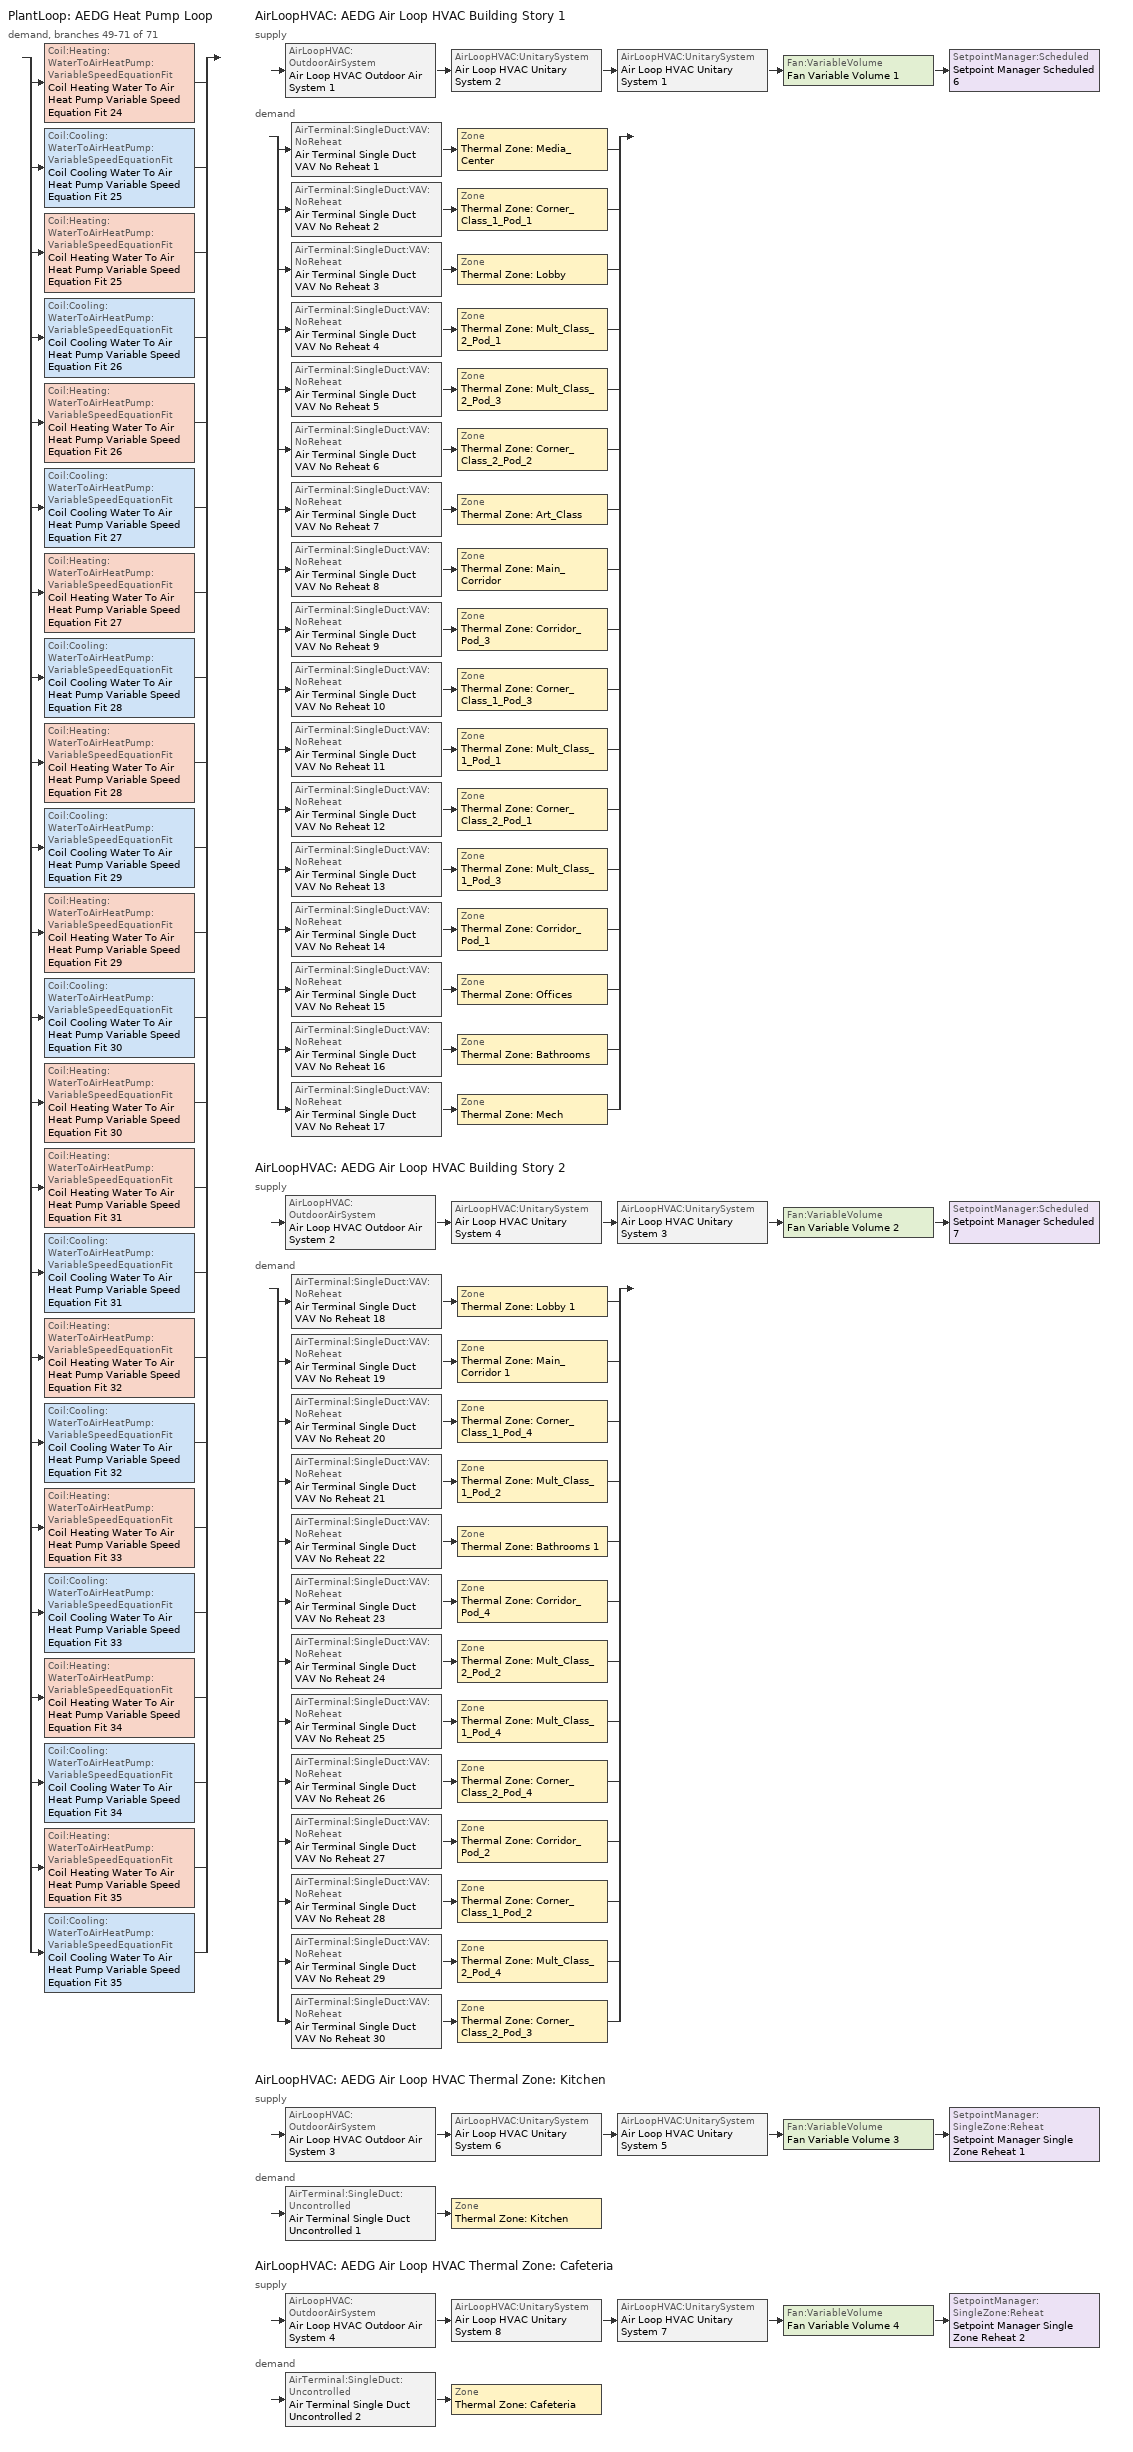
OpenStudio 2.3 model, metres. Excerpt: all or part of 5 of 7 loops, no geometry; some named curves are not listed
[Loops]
PlantLoop 'AEDG Heat Pump Loop'
 demand, branches 49-71 of 71: split
  | Coil:Heating:WaterToAirHeatPump:VariableSpeedEquationFit 'Coil Heating Water To Air Heat Pump Variable Speed Equation Fit 24'
  | Coil:Cooling:WaterToAirHeatPump:VariableSpeedEquationFit 'Coil Cooling Water To Air Heat Pump Variable Speed Equation Fit 25'
  | Coil:Heating:WaterToAirHeatPump:VariableSpeedEquationFit 'Coil Heating Water To Air Heat Pump Variable Speed Equation Fit 25'
  | Coil:Cooling:WaterToAirHeatPump:VariableSpeedEquationFit 'Coil Cooling Water To Air Heat Pump Variable Speed Equation Fit 26'
  | Coil:Heating:WaterToAirHeatPump:VariableSpeedEquationFit 'Coil Heating Water To Air Heat Pump Variable Speed Equation Fit 26'
  | Coil:Cooling:WaterToAirHeatPump:VariableSpeedEquationFit 'Coil Cooling Water To Air Heat Pump Variable Speed Equation Fit 27'
  | Coil:Heating:WaterToAirHeatPump:VariableSpeedEquationFit 'Coil Heating Water To Air Heat Pump Variable Speed Equation Fit 27'
  | Coil:Cooling:WaterToAirHeatPump:VariableSpeedEquationFit 'Coil Cooling Water To Air Heat Pump Variable Speed Equation Fit 28'
  | Coil:Heating:WaterToAirHeatPump:VariableSpeedEquationFit 'Coil Heating Water To Air Heat Pump Variable Speed Equation Fit 28'
  | Coil:Cooling:WaterToAirHeatPump:VariableSpeedEquationFit 'Coil Cooling Water To Air Heat Pump Variable Speed Equation Fit 29'
  | Coil:Heating:WaterToAirHeatPump:VariableSpeedEquationFit 'Coil Heating Water To Air Heat Pump Variable Speed Equation Fit 29'
  | Coil:Cooling:WaterToAirHeatPump:VariableSpeedEquationFit 'Coil Cooling Water To Air Heat Pump Variable Speed Equation Fit 30'
  | Coil:Heating:WaterToAirHeatPump:VariableSpeedEquationFit 'Coil Heating Water To Air Heat Pump Variable Speed Equation Fit 30'
  | Coil:Heating:WaterToAirHeatPump:VariableSpeedEquationFit 'Coil Heating Water To Air Heat Pump Variable Speed Equation Fit 31'
  | Coil:Cooling:WaterToAirHeatPump:VariableSpeedEquationFit 'Coil Cooling Water To Air Heat Pump Variable Speed Equation Fit 31'
  | Coil:Heating:WaterToAirHeatPump:VariableSpeedEquationFit 'Coil Heating Water To Air Heat Pump Variable Speed Equation Fit 32'
  | Coil:Cooling:WaterToAirHeatPump:VariableSpeedEquationFit 'Coil Cooling Water To Air Heat Pump Variable Speed Equation Fit 32'
  | Coil:Heating:WaterToAirHeatPump:VariableSpeedEquationFit 'Coil Heating Water To Air Heat Pump Variable Speed Equation Fit 33'
  | Coil:Cooling:WaterToAirHeatPump:VariableSpeedEquationFit 'Coil Cooling Water To Air Heat Pump Variable Speed Equation Fit 33'
  | Coil:Heating:WaterToAirHeatPump:VariableSpeedEquationFit 'Coil Heating Water To Air Heat Pump Variable Speed Equation Fit 34'
  | Coil:Cooling:WaterToAirHeatPump:VariableSpeedEquationFit 'Coil Cooling Water To Air Heat Pump Variable Speed Equation Fit 34'
  | Coil:Heating:WaterToAirHeatPump:VariableSpeedEquationFit 'Coil Heating Water To Air Heat Pump Variable Speed Equation Fit 35'
  | Coil:Cooling:WaterToAirHeatPump:VariableSpeedEquationFit 'Coil Cooling Water To Air Heat Pump Variable Speed Equation Fit 35'
AirLoopHVAC 'AEDG Air Loop HVAC Building Story 1'
 supply: AirLoopHVAC:OutdoorAirSystem 'Air Loop HVAC Outdoor Air System 1' > AirLoopHVAC:UnitarySystem 'Air Loop HVAC Unitary System 2' > AirLoopHVAC:UnitarySystem 'Air Loop HVAC Unitary System 1' > Fan:VariableVolume 'Fan Variable Volume 1' > SetpointManager:Scheduled 'Setpoint Manager Scheduled 6'
 demand: split
  | AirTerminal:SingleDuct:VAV:NoReheat 'Air Terminal Single Duct VAV No Reheat 1' > Zone 'Thermal Zone: Media_Center'
  | AirTerminal:SingleDuct:VAV:NoReheat 'Air Terminal Single Duct VAV No Reheat 2' > Zone 'Thermal Zone: Corner_Class_1_Pod_1'
  | AirTerminal:SingleDuct:VAV:NoReheat 'Air Terminal Single Duct VAV No Reheat 3' > Zone 'Thermal Zone: Lobby'
  | AirTerminal:SingleDuct:VAV:NoReheat 'Air Terminal Single Duct VAV No Reheat 4' > Zone 'Thermal Zone: Mult_Class_2_Pod_1'
  | AirTerminal:SingleDuct:VAV:NoReheat 'Air Terminal Single Duct VAV No Reheat 5' > Zone 'Thermal Zone: Mult_Class_2_Pod_3'
  | AirTerminal:SingleDuct:VAV:NoReheat 'Air Terminal Single Duct VAV No Reheat 6' > Zone 'Thermal Zone: Corner_Class_2_Pod_2'
  | AirTerminal:SingleDuct:VAV:NoReheat 'Air Terminal Single Duct VAV No Reheat 7' > Zone 'Thermal Zone: Art_Class'
  | AirTerminal:SingleDuct:VAV:NoReheat 'Air Terminal Single Duct VAV No Reheat 8' > Zone 'Thermal Zone: Main_Corridor'
  | AirTerminal:SingleDuct:VAV:NoReheat 'Air Terminal Single Duct VAV No Reheat 9' > Zone 'Thermal Zone: Corridor_Pod_3'
  | AirTerminal:SingleDuct:VAV:NoReheat 'Air Terminal Single Duct VAV No Reheat 10' > Zone 'Thermal Zone: Corner_Class_1_Pod_3'
  | AirTerminal:SingleDuct:VAV:NoReheat 'Air Terminal Single Duct VAV No Reheat 11' > Zone 'Thermal Zone: Mult_Class_1_Pod_1'
  | AirTerminal:SingleDuct:VAV:NoReheat 'Air Terminal Single Duct VAV No Reheat 12' > Zone 'Thermal Zone: Corner_Class_2_Pod_1'
  | AirTerminal:SingleDuct:VAV:NoReheat 'Air Terminal Single Duct VAV No Reheat 13' > Zone 'Thermal Zone: Mult_Class_1_Pod_3'
  | AirTerminal:SingleDuct:VAV:NoReheat 'Air Terminal Single Duct VAV No Reheat 14' > Zone 'Thermal Zone: Corridor_Pod_1'
  | AirTerminal:SingleDuct:VAV:NoReheat 'Air Terminal Single Duct VAV No Reheat 15' > Zone 'Thermal Zone: Offices'
  | AirTerminal:SingleDuct:VAV:NoReheat 'Air Terminal Single Duct VAV No Reheat 16' > Zone 'Thermal Zone: Bathrooms'
  | AirTerminal:SingleDuct:VAV:NoReheat 'Air Terminal Single Duct VAV No Reheat 17' > Zone 'Thermal Zone: Mech'
AirLoopHVAC 'AEDG Air Loop HVAC Building Story 2'
 supply: AirLoopHVAC:OutdoorAirSystem 'Air Loop HVAC Outdoor Air System 2' > AirLoopHVAC:UnitarySystem 'Air Loop HVAC Unitary System 4' > AirLoopHVAC:UnitarySystem 'Air Loop HVAC Unitary System 3' > Fan:VariableVolume 'Fan Variable Volume 2' > SetpointManager:Scheduled 'Setpoint Manager Scheduled 7'
 demand: split
  | AirTerminal:SingleDuct:VAV:NoReheat 'Air Terminal Single Duct VAV No Reheat 18' > Zone 'Thermal Zone: Lobby 1'
  | AirTerminal:SingleDuct:VAV:NoReheat 'Air Terminal Single Duct VAV No Reheat 19' > Zone 'Thermal Zone: Main_Corridor 1'
  | AirTerminal:SingleDuct:VAV:NoReheat 'Air Terminal Single Duct VAV No Reheat 20' > Zone 'Thermal Zone: Corner_Class_1_Pod_4'
  | AirTerminal:SingleDuct:VAV:NoReheat 'Air Terminal Single Duct VAV No Reheat 21' > Zone 'Thermal Zone: Mult_Class_1_Pod_2'
  | AirTerminal:SingleDuct:VAV:NoReheat 'Air Terminal Single Duct VAV No Reheat 22' > Zone 'Thermal Zone: Bathrooms 1'
  | AirTerminal:SingleDuct:VAV:NoReheat 'Air Terminal Single Duct VAV No Reheat 23' > Zone 'Thermal Zone: Corridor_Pod_4'
  | AirTerminal:SingleDuct:VAV:NoReheat 'Air Terminal Single Duct VAV No Reheat 24' > Zone 'Thermal Zone: Mult_Class_2_Pod_2'
  | AirTerminal:SingleDuct:VAV:NoReheat 'Air Terminal Single Duct VAV No Reheat 25' > Zone 'Thermal Zone: Mult_Class_1_Pod_4'
  | AirTerminal:SingleDuct:VAV:NoReheat 'Air Terminal Single Duct VAV No Reheat 26' > Zone 'Thermal Zone: Corner_Class_2_Pod_4'
  | AirTerminal:SingleDuct:VAV:NoReheat 'Air Terminal Single Duct VAV No Reheat 27' > Zone 'Thermal Zone: Corridor_Pod_2'
  | AirTerminal:SingleDuct:VAV:NoReheat 'Air Terminal Single Duct VAV No Reheat 28' > Zone 'Thermal Zone: Corner_Class_1_Pod_2'
  | AirTerminal:SingleDuct:VAV:NoReheat 'Air Terminal Single Duct VAV No Reheat 29' > Zone 'Thermal Zone: Mult_Class_2_Pod_4'
  | AirTerminal:SingleDuct:VAV:NoReheat 'Air Terminal Single Duct VAV No Reheat 30' > Zone 'Thermal Zone: Corner_Class_2_Pod_3'
AirLoopHVAC 'AEDG Air Loop HVAC Thermal Zone: Kitchen'
 supply: AirLoopHVAC:OutdoorAirSystem 'Air Loop HVAC Outdoor Air System 3' > AirLoopHVAC:UnitarySystem 'Air Loop HVAC Unitary System 6' > AirLoopHVAC:UnitarySystem 'Air Loop HVAC Unitary System 5' > Fan:VariableVolume 'Fan Variable Volume 3' > SetpointManager:SingleZone:Reheat 'Setpoint Manager Single Zone Reheat 1'
 demand: AirTerminal:SingleDuct:Uncontrolled 'Air Terminal Single Duct Uncontrolled 1' > Zone 'Thermal Zone: Kitchen'
AirLoopHVAC 'AEDG Air Loop HVAC Thermal Zone: Cafeteria'
 supply: AirLoopHVAC:OutdoorAirSystem 'Air Loop HVAC Outdoor Air System 4' > AirLoopHVAC:UnitarySystem 'Air Loop HVAC Unitary System 8' > AirLoopHVAC:UnitarySystem 'Air Loop HVAC Unitary System 7' > Fan:VariableVolume 'Fan Variable Volume 4' > SetpointManager:SingleZone:Reheat 'Setpoint Manager Single Zone Reheat 2'
 demand: AirTerminal:SingleDuct:Uncontrolled 'Air Terminal Single Duct Uncontrolled 2' > Zone 'Thermal Zone: Cafeteria'
[Sizing:Zone] Zone Cooling Design Supply Air Temperature Input Method=SupplyAirTemperature; Zone Cooling Design Supply Air Temperature {C}=14; Zone Cooling Design Supply Air Temperature Difference {deltaC}=11.11; Zone Heating Design Supply Air Temperature Input Method=SupplyAirTemperature; Zone Heating Design Supply Air Temperature {C}=40; Zone Heating Design Supply Air Temperature Difference {deltaC}=11.11; Zone Cooling Design Supply Air Humidity Ratio {kg-H2O/kg-air}=0.0085; Zone Heating Design Supply Air Humidity Ratio {kg-H2O/kg-air}=0.008; Cooling Design Air Flow Method=DesignDay; Heating Design Air Flow Method=DesignDay; Account for Dedicated Outdoor Air System=No; Dedicated Outdoor Air System Control Strategy=NeutralSupplyAir; Dedicated Outdoor Air Low Setpoint Temperature for Design {C}=Autosize; Dedicated Outdoor Air High Setpoint Temperature for Design {C}=Autosize
Thermal Zone: Mult_Class_2_Pod_4; Thermal Zone: Bathrooms 1; Thermal Zone: Corridor_Pod_1; Thermal Zone: Corner_Class_2_Pod_2; Thermal Zone: Lobby; Thermal Zone: Mech; Thermal Zone: Corridor_Pod_2; Thermal Zone: Mult_Class_2_Pod_3; Thermal Zone: Offices; Thermal Zone: Corner_Class_1_Pod_4; Thermal Zone: Corner_Class_2_Pod_4; Thermal Zone: Corner_Class_1_Pod_3; Thermal Zone: Mult_Class_1_Pod_4; Thermal Zone: Mult_Class_1_Pod_2; Thermal Zone: Lobby 1; Thermal Zone: Art_Class; Thermal Zone: Corner_Class_2_Pod_3; Thermal Zone: Corridor_Pod_4; Thermal Zone: Main_Corridor 1; Thermal Zone: Kitchen; Thermal Zone: Corner_Class_1_Pod_1; Thermal Zone: Main_Corridor; Thermal Zone: Corner_Class_2_Pod_1; Thermal Zone: Media_Center; Thermal Zone: Bathrooms; Thermal Zone: Corridor_Pod_3; Thermal Zone: Mult_Class_1_Pod_3; Thermal Zone: Mult_Class_1_Pod_1; Thermal Zone: Mult_Class_2_Pod_1; Thermal Zone: Corner_Class_1_Pod_2; Thermal Zone: Cafeteria; Thermal Zone: Mult_Class_2_Pod_2
[Zone equipment]
Thermal Zone: Mult_Class_2_Pod_4: Zone HVAC Water To Air Heat Pump 19, Air Terminal Single Duct VAV No Reheat 29
Thermal Zone: Bathrooms 1: Zone HVAC Water To Air Heat Pump 29, Air Terminal Single Duct VAV No Reheat 22
Thermal Zone: Corridor_Pod_1: Zone HVAC Water To Air Heat Pump 21, Air Terminal Single Duct VAV No Reheat 14
Thermal Zone: Corner_Class_2_Pod_2: Zone HVAC Water To Air Heat Pump 16, Air Terminal Single Duct VAV No Reheat 6
Thermal Zone: Lobby: Zone HVAC Water To Air Heat Pump 30, Air Terminal Single Duct VAV No Reheat 3
Thermal Zone: Mech: Zone HVAC Water To Air Heat Pump 9, Air Terminal Single Duct VAV No Reheat 17
Thermal Zone: Corridor_Pod_2: Zone HVAC Water To Air Heat Pump 27, Air Terminal Single Duct VAV No Reheat 27
Thermal Zone: Mult_Class_2_Pod_3: Zone HVAC Water To Air Heat Pump 11, Air Terminal Single Duct VAV No Reheat 5
Thermal Zone: Offices: Zone HVAC Water To Air Heat Pump 24, Air Terminal Single Duct VAV No Reheat 15
Thermal Zone: Corner_Class_1_Pod_4: Zone HVAC Water To Air Heat Pump 15, Air Terminal Single Duct VAV No Reheat 20
Thermal Zone: Corner_Class_2_Pod_4: Zone HVAC Water To Air Heat Pump 14, Air Terminal Single Duct VAV No Reheat 26
Thermal Zone: Corner_Class_1_Pod_3: Zone HVAC Water To Air Heat Pump 13, Air Terminal Single Duct VAV No Reheat 10
Thermal Zone: Mult_Class_1_Pod_4: Zone HVAC Water To Air Heat Pump 26, Air Terminal Single Duct VAV No Reheat 25
Thermal Zone: Mult_Class_1_Pod_2: Zone HVAC Water To Air Heat Pump 12, Air Terminal Single Duct VAV No Reheat 21
Thermal Zone: Lobby 1: Zone HVAC Water To Air Heat Pump 20, Air Terminal Single Duct VAV No Reheat 18
Thermal Zone: Art_Class: Zone HVAC Water To Air Heat Pump 28, Air Terminal Single Duct VAV No Reheat 7
Thermal Zone: Corner_Class_2_Pod_3: Zone HVAC Water To Air Heat Pump 10, Air Terminal Single Duct VAV No Reheat 30
Thermal Zone: Corridor_Pod_4: Zone HVAC Water To Air Heat Pump 25, Air Terminal Single Duct VAV No Reheat 23
Thermal Zone: Main_Corridor 1: Zone HVAC Water To Air Heat Pump 23, Air Terminal Single Duct VAV No Reheat 19
Thermal Zone: Kitchen: Fan Zone Exhaust 1, Air Terminal Single Duct Uncontrolled 1
Thermal Zone: Corner_Class_1_Pod_1: Zone HVAC Water To Air Heat Pump 18, Air Terminal Single Duct VAV No Reheat 2
Thermal Zone: Main_Corridor: Zone HVAC Water To Air Heat Pump 17, Air Terminal Single Duct VAV No Reheat 8
Thermal Zone: Corner_Class_2_Pod_1: Zone HVAC Water To Air Heat Pump 8, Air Terminal Single Duct VAV No Reheat 12
Thermal Zone: Media_Center: Zone HVAC Water To Air Heat Pump 7, Air Terminal Single Duct VAV No Reheat 1
Thermal Zone: Bathrooms: Zone HVAC Water To Air Heat Pump 5, Air Terminal Single Duct VAV No Reheat 16
Thermal Zone: Corridor_Pod_3: Zone HVAC Water To Air Heat Pump 4, Air Terminal Single Duct VAV No Reheat 9
Thermal Zone: Mult_Class_1_Pod_3: Zone HVAC Water To Air Heat Pump 3, Air Terminal Single Duct VAV No Reheat 13
Thermal Zone: Mult_Class_1_Pod_1: Zone HVAC Water To Air Heat Pump 6, Air Terminal Single Duct VAV No Reheat 11
Thermal Zone: Mult_Class_2_Pod_1: Zone HVAC Water To Air Heat Pump 22, Air Terminal Single Duct VAV No Reheat 4
Thermal Zone: Corner_Class_1_Pod_2: Zone HVAC Water To Air Heat Pump 2, Air Terminal Single Duct VAV No Reheat 28
Thermal Zone: Cafeteria: Air Terminal Single Duct Uncontrolled 2
Thermal Zone: Mult_Class_2_Pod_2: Zone HVAC Water To Air Heat Pump 1, Air Terminal Single Duct VAV No Reheat 24
[SetpointManager:Scheduled] Control Variable=Temperature; Schedule=AEDG DOAS Temperature Setpoint Schedule
Setpoint Manager Scheduled 6; Setpoint Manager Scheduled 7
[Fan:ZoneExhaust]
Fan Zone Exhaust 1: Availability Schedule=ZEDG K-12 Kitchen Exhaust Schedule; Fan Efficiency=0.6; Pressure Rise {Pa}=125; Maximum Flow Rate {m3/s}=1.65165; Flow Fraction Schedule=ZEDG K-12 Kitchen Flow Fraction Schedule; System Availability Manager Coupling Mode=Decoupled
[Fan:OnOff] Availability Schedule=Always On Discrete; Fan Efficiency=0.6; Pressure Rise {Pa}=299; Maximum Flow Rate {m3/s}=autosize; Motor Efficiency=0.85; Motor In Airstream Fraction=1
Name | Fan Power Ratio Function of Speed Ratio Curve | Fan Efficiency Ratio Function of Speed Ratio Curve
Fan On Off 25 | Fan On Off Power Curve 24 | Fan On Off Efficiency Curve 24
Fan On Off 26 | Fan On Off Power Curve 25 | Fan On Off Efficiency Curve 25
Fan On Off 27 | Fan On Off Power Curve 26 | Fan On Off Efficiency Curve 26
Fan On Off 28 | Fan On Off Power Curve 27 | Fan On Off Efficiency Curve 27
Fan On Off 29 | Fan On Off Power Curve 28 | Fan On Off Efficiency Curve 28
Fan On Off 30 | Fan On Off Power Curve 29 | Fan On Off Efficiency Curve 29
[Coil:Cooling:WaterToAirHeatPump:VariableSpeedEquationFit] Nominal Speed Level=2; Gross Rated Total Cooling Capacity At Selected Nominal Speed Level {W}=autosize; Rated Air Flow Rate At Selected Nominal Speed Level {m3/s}=autosize; Rated Water Flow Rate At Selected Nominal Speed Level {m3/s}=autosize; Nominal Time for Condensate to Begin Leaving the Coil {s}=0; Initial Moisture Evaporation Rate Divided by Steady-State AC Latent Capacity=0; Use Hot Gas Reheat=No
Name | Energy Part Load Fraction Curve
Coil Cooling Water To Air Heat Pump Variable Speed Equation Fit 25 | Curve Quadratic 433
Coil Cooling Water To Air Heat Pump Variable Speed Equation Fit 26 | Curve Quadratic 451
Coil Cooling Water To Air Heat Pump Variable Speed Equation Fit 27 | Curve Quadratic 469
Coil Cooling Water To Air Heat Pump Variable Speed Equation Fit 28 | Curve Quadratic 487
Coil Cooling Water To Air Heat Pump Variable Speed Equation Fit 29 | Curve Quadratic 505
Coil Cooling Water To Air Heat Pump Variable Speed Equation Fit 30 | Curve Quadratic 523
Coil Cooling Water To Air Heat Pump Variable Speed Equation Fit 31 | Curve Quadratic 550
Coil Cooling Water To Air Heat Pump Variable Speed Equation Fit 32 | Curve Quadratic 568
Coil Cooling Water To Air Heat Pump Variable Speed Equation Fit 33 | Curve Quadratic 586
Coil Cooling Water To Air Heat Pump Variable Speed Equation Fit 34 | Curve Quadratic 604
Coil Cooling Water To Air Heat Pump Variable Speed Equation Fit 35 | Curve Quadratic 622
[Coil:Cooling:WaterToAirHeatPump:VariableSpeedEquationFit:SpeedData] Reference Unit Gross Rated Total Cooling Capacity {W}=1524.1; Reference Unit Rated Air Flow Rate {m3/s}=0.135907; Reference Unit Rated Water Flow Rate {m3/s}=0.000381695; Reference Unit Waste Heat Fraction of Input Power At Rated Conditions=0.1
Name | Reference Unit Gross Rated Sensible Heat Ratio | Reference Unit Gross Rated Cooling COP | Total Cooling Capacity Function of Temperature Curve | Total Cooling Capacity Function of Air Flow Fraction Curve | Total Cooling Capacity Function of Water Flow Fraction Curve | Energy Input Ratio Function of Temperature Curve | Energy Input Ratio Function of Air Flow Fraction Curve | Energy Input Ratio Function of Water Flow Fraction Curve | Waste Heat Function of Temperature Curve
DOAS Cooling SpeedData2 1 | 0.71806 | 4.78732 | Table Multi Variable Lookup 29 | Curve Quadratic 573 | Table Multi Variable Lookup 31 | Table Multi Variable Lookup 30 | Curve Quadratic 575 | Table Multi Variable Lookup 32 | Curve Biquadratic 384
DOAS Cooling SpeedData1 2 | 0.709932 | 12.302 | Table Multi Variable Lookup 41 | Curve Quadratic 587 | Table Multi Variable Lookup 43 | Table Multi Variable Lookup 42 | Curve Quadratic 589 | Table Multi Variable Lookup 44 | Curve Biquadratic 393
DOAS Cooling SpeedData2 2 | 0.71806 | 4.78732 | Table Multi Variable Lookup 45 | Curve Quadratic 591 | Table Multi Variable Lookup 47 | Table Multi Variable Lookup 46 | Curve Quadratic 593 | Table Multi Variable Lookup 48 | Curve Biquadratic 396
DOAS Cooling SpeedData1 3 | 0.709932 | 12.302 | Table Multi Variable Lookup 57 | Curve Quadratic 605 | Table Multi Variable Lookup 59 | Table Multi Variable Lookup 58 | Curve Quadratic 607 | Table Multi Variable Lookup 60 | Curve Biquadratic 405
DOAS Cooling SpeedData2 3 | 0.71806 | 4.78732 | Table Multi Variable Lookup 61 | Curve Quadratic 609 | Table Multi Variable Lookup 63 | Table Multi Variable Lookup 62 | Curve Quadratic 611 | Table Multi Variable Lookup 64 | Curve Biquadratic 408
DOAS Cooling SpeedData1 4 | 0.709932 | 12.302 | Table Multi Variable Lookup 73 | Curve Quadratic 623 | Table Multi Variable Lookup 75 | Table Multi Variable Lookup 74 | Curve Quadratic 625 | Table Multi Variable Lookup 76 | Curve Biquadratic 417
DOAS Cooling SpeedData2 4 | 0.71806 | 4.78732 | Table Multi Variable Lookup 77 | Curve Quadratic 627 | Table Multi Variable Lookup 79 | Table Multi Variable Lookup 78 | Curve Quadratic 629 | Table Multi Variable Lookup 80 | Curve Biquadratic 420
[Coil:Heating:WaterToAirHeatPump:VariableSpeedEquationFit] Nominal Speed Level=2; Rated Heating Capacity At Selected Nominal Speed Level {W}=autosize; Rated Air Flow Rate At Selected Nominal Speed Level {m3/s}=autosize; Rated Water Flow Rate At Selected Nominal Speed Level {m3/s}=autosize
Name | Energy Part Load Fraction Curve
Coil Heating Water To Air Heat Pump Variable Speed Equation Fit 24 | Curve Quadratic 424
Coil Heating Water To Air Heat Pump Variable Speed Equation Fit 25 | Curve Quadratic 442
Coil Heating Water To Air Heat Pump Variable Speed Equation Fit 26 | Curve Quadratic 460
Coil Heating Water To Air Heat Pump Variable Speed Equation Fit 27 | Curve Quadratic 478
Coil Heating Water To Air Heat Pump Variable Speed Equation Fit 28 | Curve Quadratic 496
Coil Heating Water To Air Heat Pump Variable Speed Equation Fit 29 | Curve Quadratic 514
Coil Heating Water To Air Heat Pump Variable Speed Equation Fit 30 | Curve Quadratic 532
Coil Heating Water To Air Heat Pump Variable Speed Equation Fit 31 | Curve Quadratic 541
Coil Heating Water To Air Heat Pump Variable Speed Equation Fit 32 | Curve Quadratic 559
Coil Heating Water To Air Heat Pump Variable Speed Equation Fit 33 | Curve Quadratic 577
Coil Heating Water To Air Heat Pump Variable Speed Equation Fit 34 | Curve Quadratic 595
Coil Heating Water To Air Heat Pump Variable Speed Equation Fit 35 | Curve Quadratic 613
[Coil:Heating:WaterToAirHeatPump:VariableSpeedEquationFit:SpeedData] Reference Unit Gross Rated Heating Capacity {W}=1838.7; Reference Unit Gross Rated Heating COP=3.7; Reference Unit Rated Air Flow {m3/s}=0.166109; Reference Unit Rated Water Flow Rate {m3/s}=0.000381695; Reference Unit Waste Heat Fraction of Input Power At Rated Conditions=0.1
Name | Heating Capacity Function of Temperature Curve | Total Heating Capacity Function of Air Flow Fraction Curve | Heating Capacity Function of Water Flow Fraction Curve | Energy Input Ratio Function of Temperature Curve | Energy Input Ratio Function of Air Flow Fraction Curve | Energy Input Ratio Function of Water Flow Fraction Curve | Waste Heat Function of Temperature Curve
Coil Heating Water To Air Heat Pump Variable Speed Equation Fit Speed Data 1 | Curve Biquadratic 7 | Curve Quadratic 11 | Curve Quadratic 12 | Curve Biquadratic 8 | Curve Quadratic 13 | Curve Quadratic 14 | Curve Biquadratic 9
Coil Heating Water To Air Heat Pump Variable Speed Equation Fit Speed Data 2 | Curve Biquadratic 10 | Curve Quadratic 15 | Curve Quadratic 16 | Curve Biquadratic 11 | Curve Quadratic 17 | Curve Quadratic 18 | Curve Biquadratic 12
Coil Heating Water To Air Heat Pump Variable Speed Equation Fit Speed Data 3 | Curve Biquadratic 19 | Curve Quadratic 29 | Curve Quadratic 30 | Curve Biquadratic 20 | Curve Quadratic 31 | Curve Quadratic 32 | Curve Biquadratic 21
Coil Heating Water To Air Heat Pump Variable Speed Equation Fit Speed Data 4 | Curve Biquadratic 22 | Curve Quadratic 33 | Curve Quadratic 34 | Curve Biquadratic 23 | Curve Quadratic 35 | Curve Quadratic 36 | Curve Biquadratic 24
Coil Heating Water To Air Heat Pump Variable Speed Equation Fit Speed Data 5 | Curve Biquadratic 31 | Curve Quadratic 47 | Curve Quadratic 48 | Curve Biquadratic 32 | Curve Quadratic 49 | Curve Quadratic 50 | Curve Biquadratic 33
Coil Heating Water To Air Heat Pump Variable Speed Equation Fit Speed Data 6 | Curve Biquadratic 34 | Curve Quadratic 51 | Curve Quadratic 52 | Curve Biquadratic 35 | Curve Quadratic 53 | Curve Quadratic 54 | Curve Biquadratic 36
Coil Heating Water To Air Heat Pump Variable Speed Equation Fit Speed Data 7 | Curve Biquadratic 43 | Curve Quadratic 65 | Curve Quadratic 66 | Curve Biquadratic 44 | Curve Quadratic 67 | Curve Quadratic 68 | Curve Biquadratic 45
Coil Heating Water To Air Heat Pump Variable Speed Equation Fit Speed Data 8 | Curve Biquadratic 46 | Curve Quadratic 69 | Curve Quadratic 70 | Curve Biquadratic 47 | Curve Quadratic 71 | Curve Quadratic 72 | Curve Biquadratic 48
Coil Heating Water To Air Heat Pump Variable Speed Equation Fit Speed Data 9 | Curve Biquadratic 55 | Curve Quadratic 83 | Curve Quadratic 84 | Curve Biquadratic 56 | Curve Quadratic 85 | Curve Quadratic 86 | Curve Biquadratic 57
Coil Heating Water To Air Heat Pump Variable Speed Equation Fit Speed Data 10 | Curve Biquadratic 58 | Curve Quadratic 87 | Curve Quadratic 88 | Curve Biquadratic 59 | Curve Quadratic 89 | Curve Quadratic 90 | Curve Biquadratic 60
Coil Heating Water To Air Heat Pump Variable Speed Equation Fit Speed Data 11 | Curve Biquadratic 67 | Curve Quadratic 101 | Curve Quadratic 102 | Curve Biquadratic 68 | Curve Quadratic 103 | Curve Quadratic 104 | Curve Biquadratic 69
Coil Heating Water To Air Heat Pump Variable Speed Equation Fit Speed Data 12 | Curve Biquadratic 70 | Curve Quadratic 105 | Curve Quadratic 106 | Curve Biquadratic 71 | Curve Quadratic 107 | Curve Quadratic 108 | Curve Biquadratic 72
Coil Heating Water To Air Heat Pump Variable Speed Equation Fit Speed Data 13 | Curve Biquadratic 79 | Curve Quadratic 119 | Curve Quadratic 120 | Curve Biquadratic 80 | Curve Quadratic 121 | Curve Quadratic 122 | Curve Biquadratic 81
Coil Heating Water To Air Heat Pump Variable Speed Equation Fit Speed Data 14 | Curve Biquadratic 82 | Curve Quadratic 123 | Curve Quadratic 124 | Curve Biquadratic 83 | Curve Quadratic 125 | Curve Quadratic 126 | Curve Biquadratic 84
Coil Heating Water To Air Heat Pump Variable Speed Equation Fit Speed Data 15 | Curve Biquadratic 91 | Curve Quadratic 137 | Curve Quadratic 138 | Curve Biquadratic 92 | Curve Quadratic 139 | Curve Quadratic 140 | Curve Biquadratic 93
Coil Heating Water To Air Heat Pump Variable Speed Equation Fit Speed Data 16 | Curve Biquadratic 94 | Curve Quadratic 141 | Curve Quadratic 142 | Curve Biquadratic 95 | Curve Quadratic 143 | Curve Quadratic 144 | Curve Biquadratic 96
Coil Heating Water To Air Heat Pump Variable Speed Equation Fit Speed Data 17 | Curve Biquadratic 103 | Curve Quadratic 155 | Curve Quadratic 156 | Curve Biquadratic 104 | Curve Quadratic 157 | Curve Quadratic 158 | Curve Biquadratic 105
Coil Heating Water To Air Heat Pump Variable Speed Equation Fit Speed Data 18 | Curve Biquadratic 106 | Curve Quadratic 159 | Curve Quadratic 160 | Curve Biquadratic 107 | Curve Quadratic 161 | Curve Quadratic 162 | Curve Biquadratic 108
Coil Heating Water To Air Heat Pump Variable Speed Equation Fit Speed Data 19 | Curve Biquadratic 115 | Curve Quadratic 173 | Curve Quadratic 174 | Curve Biquadratic 116 | Curve Quadratic 175 | Curve Quadratic 176 | Curve Biquadratic 117
Coil Heating Water To Air Heat Pump Variable Speed Equation Fit Speed Data 20 | Curve Biquadratic 118 | Curve Quadratic 177 | Curve Quadratic 178 | Curve Biquadratic 119 | Curve Quadratic 179 | Curve Quadratic 180 | Curve Biquadratic 120
Coil Heating Water To Air Heat Pump Variable Speed Equation Fit Speed Data 21 | Curve Biquadratic 127 | Curve Quadratic 191 | Curve Quadratic 192 | Curve Biquadratic 128 | Curve Quadratic 193 | Curve Quadratic 194 | Curve Biquadratic 129
Coil Heating Water To Air Heat Pump Variable Speed Equation Fit Speed Data 22 | Curve Biquadratic 130 | Curve Quadratic 195 | Curve Quadratic 196 | Curve Biquadratic 131 | Curve Quadratic 197 | Curve Quadratic 198 | Curve Biquadratic 132
Coil Heating Water To Air Heat Pump Variable Speed Equation Fit Speed Data 23 | Curve Biquadratic 139 | Curve Quadratic 209 | Curve Quadratic 210 | Curve Biquadratic 140 | Curve Quadratic 211 | Curve Quadratic 212 | Curve Biquadratic 141
Coil Heating Water To Air Heat Pump Variable Speed Equation Fit Speed Data 24 | Curve Biquadratic 142 | Curve Quadratic 213 | Curve Quadratic 214 | Curve Biquadratic 143 | Curve Quadratic 215 | Curve Quadratic 216 | Curve Biquadratic 144
Coil Heating Water To Air Heat Pump Variable Speed Equation Fit Speed Data 25 | Curve Biquadratic 151 | Curve Quadratic 227 | Curve Quadratic 228 | Curve Biquadratic 152 | Curve Quadratic 229 | Curve Quadratic 230 | Curve Biquadratic 153
Coil Heating Water To Air Heat Pump Variable Speed Equation Fit Speed Data 26 | Curve Biquadratic 154 | Curve Quadratic 231 | Curve Quadratic 232 | Curve Biquadratic 155 | Curve Quadratic 233 | Curve Quadratic 234 | Curve Biquadratic 156
Coil Heating Water To Air Heat Pump Variable Speed Equation Fit Speed Data 27 | Curve Biquadratic 163 | Curve Quadratic 245 | Curve Quadratic 246 | Curve Biquadratic 164 | Curve Quadratic 247 | Curve Quadratic 248 | Curve Biquadratic 165
Coil Heating Water To Air Heat Pump Variable Speed Equation Fit Speed Data 28 | Curve Biquadratic 166 | Curve Quadratic 249 | Curve Quadratic 250 | Curve Biquadratic 167 | Curve Quadratic 251 | Curve Quadratic 252 | Curve Biquadratic 168
Coil Heating Water To Air Heat Pump Variable Speed Equation Fit Speed Data 29 | Curve Biquadratic 175 | Curve Quadratic 263 | Curve Quadratic 264 | Curve Biquadratic 176 | Curve Quadratic 265 | Curve Quadratic 266 | Curve Biquadratic 177
Coil Heating Water To Air Heat Pump Variable Speed Equation Fit Speed Data 30 | Curve Biquadratic 178 | Curve Quadratic 267 | Curve Quadratic 268 | Curve Biquadratic 179 | Curve Quadratic 269 | Curve Quadratic 270 | Curve Biquadratic 180
Coil Heating Water To Air Heat Pump Variable Speed Equation Fit Speed Data 31 | Curve Biquadratic 187 | Curve Quadratic 281 | Curve Quadratic 282 | Curve Biquadratic 188 | Curve Quadratic 283 | Curve Quadratic 284 | Curve Biquadratic 189
Coil Heating Water To Air Heat Pump Variable Speed Equation Fit Speed Data 32 | Curve Biquadratic 190 | Curve Quadratic 285 | Curve Quadratic 286 | Curve Biquadratic 191 | Curve Quadratic 287 | Curve Quadratic 288 | Curve Biquadratic 192
Coil Heating Water To Air Heat Pump Variable Speed Equation Fit Speed Data 33 | Curve Biquadratic 199 | Curve Quadratic 299 | Curve Quadratic 300 | Curve Biquadratic 200 | Curve Quadratic 301 | Curve Quadratic 302 | Curve Biquadratic 201
Coil Heating Water To Air Heat Pump Variable Speed Equation Fit Speed Data 34 | Curve Biquadratic 202 | Curve Quadratic 303 | Curve Quadratic 304 | Curve Biquadratic 203 | Curve Quadratic 305 | Curve Quadratic 306 | Curve Biquadratic 204
Coil Heating Water To Air Heat Pump Variable Speed Equation Fit Speed Data 35 | Curve Biquadratic 211 | Curve Quadratic 317 | Curve Quadratic 318 | Curve Biquadratic 212 | Curve Quadratic 319 | Curve Quadratic 320 | Curve Biquadratic 213
Coil Heating Water To Air Heat Pump Variable Speed Equation Fit Speed Data 36 | Curve Biquadratic 214 | Curve Quadratic 321 | Curve Quadratic 322 | Curve Biquadratic 215 | Curve Quadratic 323 | Curve Quadratic 324 | Curve Biquadratic 216
Coil Heating Water To Air Heat Pump Variable Speed Equation Fit Speed Data 37 | Curve Biquadratic 223 | Curve Quadratic 335 | Curve Quadratic 336 | Curve Biquadratic 224 | Curve Quadratic 337 | Curve Quadratic 338 | Curve Biquadratic 225
Coil Heating Water To Air Heat Pump Variable Speed Equation Fit Speed Data 38 | Curve Biquadratic 226 | Curve Quadratic 339 | Curve Quadratic 340 | Curve Biquadratic 227 | Curve Quadratic 341 | Curve Quadratic 342 | Curve Biquadratic 228
Coil Heating Water To Air Heat Pump Variable Speed Equation Fit Speed Data 39 | Curve Biquadratic 235 | Curve Quadratic 353 | Curve Quadratic 354 | Curve Biquadratic 236 | Curve Quadratic 355 | Curve Quadratic 356 | Curve Biquadratic 237
Coil Heating Water To Air Heat Pump Variable Speed Equation Fit Speed Data 40 | Curve Biquadratic 238 | Curve Quadratic 357 | Curve Quadratic 358 | Curve Biquadratic 239 | Curve Quadratic 359 | Curve Quadratic 360 | Curve Biquadratic 240
Coil Heating Water To Air Heat Pump Variable Speed Equation Fit Speed Data 41 | Curve Biquadratic 247 | Curve Quadratic 371 | Curve Quadratic 372 | Curve Biquadratic 248 | Curve Quadratic 373 | Curve Quadratic 374 | Curve Biquadratic 249
Coil Heating Water To Air Heat Pump Variable Speed Equation Fit Speed Data 42 | Curve Biquadratic 250 | Curve Quadratic 375 | Curve Quadratic 376 | Curve Biquadratic 251 | Curve Quadratic 377 | Curve Quadratic 378 | Curve Biquadratic 252
Coil Heating Water To Air Heat Pump Variable Speed Equation Fit Speed Data 43 | Curve Biquadratic 259 | Curve Quadratic 389 | Curve Quadratic 390 | Curve Biquadratic 260 | Curve Quadratic 391 | Curve Quadratic 392 | Curve Biquadratic 261
Coil Heating Water To Air Heat Pump Variable Speed Equation Fit Speed Data 44 | Curve Biquadratic 262 | Curve Quadratic 393 | Curve Quadratic 394 | Curve Biquadratic 263 | Curve Quadratic 395 | Curve Quadratic 396 | Curve Biquadratic 264
Coil Heating Water To Air Heat Pump Variable Speed Equation Fit Speed Data 45 | Curve Biquadratic 271 | Curve Quadratic 407 | Curve Quadratic 408 | Curve Biquadratic 272 | Curve Quadratic 409 | Curve Quadratic 410 | Curve Biquadratic 273
Coil Heating Water To Air Heat Pump Variable Speed Equation Fit Speed Data 46 | Curve Biquadratic 274 | Curve Quadratic 411 | Curve Quadratic 412 | Curve Biquadratic 275 | Curve Quadratic 413 | Curve Quadratic 414 | Curve Biquadratic 276
Coil Heating Water To Air Heat Pump Variable Speed Equation Fit Speed Data 47 | Curve Biquadratic 283 | Curve Quadratic 425 | Curve Quadratic 426 | Curve Biquadratic 284 | Curve Quadratic 427 | Curve Quadratic 428 | Curve Biquadratic 285
Coil Heating Water To Air Heat Pump Variable Speed Equation Fit Speed Data 48 | Curve Biquadratic 286 | Curve Quadratic 429 | Curve Quadratic 430 | Curve Biquadratic 287 | Curve Quadratic 431 | Curve Quadratic 432 | Curve Biquadratic 288
Coil Heating Water To Air Heat Pump Variable Speed Equation Fit Speed Data 49 | Curve Biquadratic 295 | Curve Quadratic 443 | Curve Quadratic 444 | Curve Biquadratic 296 | Curve Quadratic 445 | Curve Quadratic 446 | Curve Biquadratic 297
Coil Heating Water To Air Heat Pump Variable Speed Equation Fit Speed Data 50 | Curve Biquadratic 298 | Curve Quadratic 447 | Curve Quadratic 448 | Curve Biquadratic 299 | Curve Quadratic 449 | Curve Quadratic 450 | Curve Biquadratic 300
Coil Heating Water To Air Heat Pump Variable Speed Equation Fit Speed Data 51 | Curve Biquadratic 307 | Curve Quadratic 461 | Curve Quadratic 462 | Curve Biquadratic 308 | Curve Quadratic 463 | Curve Quadratic 464 | Curve Biquadratic 309
Coil Heating Water To Air Heat Pump Variable Speed Equation Fit Speed Data 52 | Curve Biquadratic 310 | Curve Quadratic 465 | Curve Quadratic 466 | Curve Biquadratic 311 | Curve Quadratic 467 | Curve Quadratic 468 | Curve Biquadratic 312
Coil Heating Water To Air Heat Pump Variable Speed Equation Fit Speed Data 53 | Curve Biquadratic 319 | Curve Quadratic 479 | Curve Quadratic 480 | Curve Biquadratic 320 | Curve Quadratic 481 | Curve Quadratic 482 | Curve Biquadratic 321
Coil Heating Water To Air Heat Pump Variable Speed Equation Fit Speed Data 54 | Curve Biquadratic 322 | Curve Quadratic 483 | Curve Quadratic 484 | Curve Biquadratic 323 | Curve Quadratic 485 | Curve Quadratic 486 | Curve Biquadratic 324
Coil Heating Water To Air Heat Pump Variable Speed Equation Fit Speed Data 55 | Curve Biquadratic 331 | Curve Quadratic 497 | Curve Quadratic 498 | Curve Biquadratic 332 | Curve Quadratic 499 | Curve Quadratic 500 | Curve Biquadratic 333
Coil Heating Water To Air Heat Pump Variable Speed Equation Fit Speed Data 56 | Curve Biquadratic 334 | Curve Quadratic 501 | Curve Quadratic 502 | Curve Biquadratic 335 | Curve Quadratic 503 | Curve Quadratic 504 | Curve Biquadratic 336
Coil Heating Water To Air Heat Pump Variable Speed Equation Fit Speed Data 57 | Curve Biquadratic 343 | Curve Quadratic 515 | Curve Quadratic 516 | Curve Biquadratic 344 | Curve Quadratic 517 | Curve Quadratic 518 | Curve Biquadratic 345
Coil Heating Water To Air Heat Pump Variable Speed Equation Fit Speed Data 58 | Curve Biquadratic 346 | Curve Quadratic 519 | Curve Quadratic 520 | Curve Biquadratic 347 | Curve Quadratic 521 | Curve Quadratic 522 | Curve Biquadratic 348
Coil Heating Water To Air Heat Pump Variable Speed Equation Fit Speed Data 59 | Curve Biquadratic 355 | Curve Quadratic 533 | Curve Quadratic 534 | Curve Biquadratic 356 | Curve Quadratic 535 | Curve Quadratic 536 | Curve Biquadratic 357
[Coil:Heating:Electric] Availability Schedule=Always On Discrete
Coil Heating Electric 25; Coil Heating Electric 26; Coil Heating Electric 27; Coil Heating Electric 28; Coil Heating Electric 29; Coil Heating Electric 30
[ZoneHVAC:WaterToAirHeatPump] Availability Schedule=Always On Discrete; Supply Air Flow Rate During Cooling Operation {m3/s}=Autosize; Supply Air Flow Rate During Heating Operation {m3/s}=Autosize; Supply Air Flow Rate When No Cooling or Heating is Needed {m3/s}=0; Outdoor Air Flow Rate During Cooling Operation {m3/s}=0; Outdoor Air Flow Rate During Heating Operation {m3/s}=0; Outdoor Air Flow Rate When No Cooling or Heating is Needed {m3/s}=0; Maximum Supply Air Temperature from Supplemental Heater {C}=Autosize
Name | Supply Air Fan | Heating Coil | Cooling Coil | Supplemental Heating Coil
Zone HVAC Water To Air Heat Pump 25 | Fan On Off 25 | Coil Heating Water To Air Heat Pump Variable Speed Equation Fit 25 | Coil Cooling Water To Air Heat Pump Variable Speed Equation Fit 25 | Coil Heating Electric 25
Zone HVAC Water To Air Heat Pump 26 | Fan On Off 26 | Coil Heating Water To Air Heat Pump Variable Speed Equation Fit 26 | Coil Cooling Water To Air Heat Pump Variable Speed Equation Fit 26 | Coil Heating Electric 26
Zone HVAC Water To Air Heat Pump 27 | Fan On Off 27 | Coil Heating Water To Air Heat Pump Variable Speed Equation Fit 27 | Coil Cooling Water To Air Heat Pump Variable Speed Equation Fit 27 | Coil Heating Electric 27
Zone HVAC Water To Air Heat Pump 28 | Fan On Off 28 | Coil Heating Water To Air Heat Pump Variable Speed Equation Fit 28 | Coil Cooling Water To Air Heat Pump Variable Speed Equation Fit 28 | Coil Heating Electric 28
Zone HVAC Water To Air Heat Pump 29 | Fan On Off 29 | Coil Heating Water To Air Heat Pump Variable Speed Equation Fit 29 | Coil Cooling Water To Air Heat Pump Variable Speed Equation Fit 29 | Coil Heating Electric 29
Zone HVAC Water To Air Heat Pump 30 | Fan On Off 30 | Coil Heating Water To Air Heat Pump Variable Speed Equation Fit 30 | Coil Cooling Water To Air Heat Pump Variable Speed Equation Fit 30 | Coil Heating Electric 30
[AirLoopHVAC] Design Supply Air Flow Rate {m3/s}=AutoSize
Name | Availability Schedule | Availability Manager
AEDG Air Loop HVAC Building Story 1; AEDG Air Loop HVAC Building Story 2 | AEDG K-12 Ventilation Schedule
AEDG Air Loop HVAC Thermal Zone: Kitchen | AEDG K-12 HVAC Availability Schedule | Availability Manager Night Cycle 1
AEDG Air Loop HVAC Thermal Zone: Cafeteria | AEDG K-12 HVAC Availability Schedule | Availability Manager Night Cycle 2
[Sizing:System] Design Outdoor Air Flow Rate {m3/s}=Autosize; Preheat Design Temperature {C}=7; Preheat Design Humidity Ratio {kg-H2O/kg-Air}=0.008; Precool Design Temperature {C}=12.8; Precool Design Humidity Ratio {kg-H2O/kg-Air}=0.008; Central Cooling Design Supply Air Temperature {C}=12.8; Central Heating Design Supply Air Temperature {C}=40; Sizing Option=NonCoincident; Central Cooling Design Supply Air Humidity Ratio {kg-H2O/kg-Air}=0.0085; Central Heating Design Supply Air Humidity Ratio {kg-H2O/kg-Air}=0.008; Cooling Design Air Flow Method=DesignDay; Cooling Design Air Flow Rate {m3/s}=0; Heating Design Air Flow Method=DesignDay; Heating Design Air Flow Rate {m3/s}=0; System Outdoor Air Method=VentilationRateProcedure; Zone Maximum Outdoor Air Fraction=1; Cooling Supply Air Flow Rate Per Floor Area {m3/s-m2}=0.00996765; Cooling Fraction of Autosized Cooling Supply Air Flow Rate=1; Cooling Supply Air Flow Rate Per Unit Cooling Capacity {m3/s-W}=3.94755e-05; Heating Supply Air Flow Rate Per Floor Area {m3/s-m2}=0.00996765; Heating Fraction of Autosized Heating Supply Air Flow Rate=1; Heating Fraction of Autosized Cooling Supply Air Flow Rate=1; Heating Supply Air Flow Rate Per Unit Heating Capacity {m3/s-W}=3.15882e-05; Cooling Design Capacity Method=CoolingDesignCapacity; Cooling Design Capacity {W}=autosize; Cooling Design Capacity Per Floor Area {W/m2}=234.7; Fraction of Autosized Cooling Design Capacity=1; Heating Design Capacity Method=HeatingDesignCapacity; Heating Design Capacity {W}=autosize; Heating Design Capacity Per Floor Area {W/m2}=157; Fraction of Autosized Heating Design Capacity=1; Central Cooling Capacity Control Method=OnOff
Name | Type of Load to Size On | Minimum System Air Flow Ratio | 100% Outdoor Air in Cooling | 100% Outdoor Air in Heating
AEDG Air Loop HVAC Building Story 1; AEDG Air Loop HVAC Building Story 2 | VentilationRequirement | 0.3 | Yes | Yes
AEDG Air Loop HVAC Thermal Zone: Kitchen; AEDG Air Loop HVAC Thermal Zone: Cafeteria | Sensible | 1 | No | No
[Fan:VariableVolume] Availability Schedule=Always On Discrete; Fan Efficiency=0.6; Maximum Flow Rate {m3/s}=Autosize; Fan Power Minimum Flow Rate Input Method=FixedFlowRate; Fan Power Minimum Flow Fraction=0.6; Fan Power Minimum Air Flow Rate {m3/s}=0; Motor Efficiency=0.85; Motor In Airstream Fraction=1; Fan Power Coefficient 1=0.0407599; Fan Power Coefficient 2=0.088045; Fan Power Coefficient 3=-0.0729261; Fan Power Coefficient 4=0.94374; Fan Power Coefficient 5=0
Name | Pressure Rise {Pa}
Fan Variable Volume 1; Fan Variable Volume 2 | 1120
Fan Variable Volume 3; Fan Variable Volume 4 | 498
[AirLoopHVAC:UnitarySystem] Control Type=SetPoint; Dehumidification Control Type=None; Supply Air Fan Operating Mode Schedule=Always On Discrete; DX Heating Coil Sizing Ratio=1; Use DOAS DX Cooling Coil=No; DOAS DX Cooling Coil Leaving Minimum Air Temperature {C}=2; Latent Load Control=SensibleOnlyLoadControl; Supply Air Flow Rate During Cooling Operation {m3/s}=autosize; Supply Air Flow Rate During Heating Operation {m3/s}=autosize; Supply Air Flow Rate When No Cooling or Heating is Required {m3/s}=autosize; Maximum Supply Air Temperature {C}=80; Maximum Outdoor Dry-Bulb Temperature for Supplemental Heater Operation {C}=21; Maximum Cycling Rate {cycles/hr}=2.5; Heat Pump Time Constant {s}=60; Fraction of On-Cycle Power Use=0.01; Heat Pump Fan Delay Time {s}=60; Ancilliary On-Cycle Electric Power {W}=0; Ancilliary Off-Cycle Electric Power {W}=0
Name | Heating Coil | Cooling Coil
Air Loop HVAC Unitary System 1 | Coil Heating Water To Air Heat Pump Variable Speed Equation Fit 31
Air Loop HVAC Unitary System 2 |  | Coil Cooling Water To Air Heat Pump Variable Speed Equation Fit 31
Air Loop HVAC Unitary System 3 | Coil Heating Water To Air Heat Pump Variable Speed Equation Fit 32
Air Loop HVAC Unitary System 4 |  | Coil Cooling Water To Air Heat Pump Variable Speed Equation Fit 32
Air Loop HVAC Unitary System 5 | Coil Heating Water To Air Heat Pump Variable Speed Equation Fit 33
Air Loop HVAC Unitary System 6 |  | Coil Cooling Water To Air Heat Pump Variable Speed Equation Fit 33
Air Loop HVAC Unitary System 7 | Coil Heating Water To Air Heat Pump Variable Speed Equation Fit 34
Air Loop HVAC Unitary System 8 |  | Coil Cooling Water To Air Heat Pump Variable Speed Equation Fit 34
[Controller:OutdoorAir] Minimum Outdoor Air Flow Rate {m3/s}=autosize; Maximum Outdoor Air Flow Rate {m3/s}=autosize; Economizer Control Action Type=ModulateFlow; Economizer Maximum Limit Dry-Bulb Temperature {C}=28; Economizer Maximum Limit Enthalpy {J/kg}=64000; Economizer Minimum Limit Dry-Bulb Temperature {C}=-100; Lockout Type=NoLockout; Minimum Limit Type=FixedMinimum; High Humidity Control=No; Heat Recovery Bypass Control Type=BypassWhenOAFlowGreaterThanMinimum
Name | Economizer Control Type | Minimum Fraction of Outdoor Air Schedule | Maximum Fraction of Outdoor Air Schedule | Controller Mechanical Ventilation
Controller Outdoor Air 1 | NoEconomizer | Always On Discrete | Always On Discrete | Controller Mechanical Ventilation 1
Controller Outdoor Air 2 | NoEconomizer | Always On Discrete | Always On Discrete | Controller Mechanical Ventilation 2
Controller Outdoor Air 3 | DifferentialEnthalpy |  | AEDG K-12 Ventilation Schedule | Controller Mechanical Ventilation 3
Controller Outdoor Air 4 | DifferentialEnthalpy |  | AEDG K-12 Ventilation Schedule | Controller Mechanical Ventilation 4
[Controller:MechanicalVentilation] Availability Schedule=Always On Discrete; Demand Controlled Ventilation=Yes; System Outdoor Air Method=ZoneSum
Controller Mechanical Ventilation 1; Controller Mechanical Ventilation 2; Controller Mechanical Ventilation 3; Controller Mechanical Ventilation 4
[AirLoopHVAC:OutdoorAirSystem]
Name | Controller
Air Loop HVAC Outdoor Air System 1 | Controller Outdoor Air 1
Air Loop HVAC Outdoor Air System 2 | Controller Outdoor Air 2
Air Loop HVAC Outdoor Air System 3 | Controller Outdoor Air 3
Air Loop HVAC Outdoor Air System 4 | Controller Outdoor Air 4
[AirTerminal:SingleDuct:VAV:NoReheat] Availability Schedule=Always On Discrete; Maximum Air Flow Rate {m3/s}=autosize; Zone Minimum Air Flow Input Method=Constant; Constant Minimum Air Flow Fraction=0; Control For Outdoor Air=Yes
Air Terminal Single Duct VAV No Reheat 1; Air Terminal Single Duct VAV No Reheat 2; Air Terminal Single Duct VAV No Reheat 3; Air Terminal Single Duct VAV No Reheat 4; Air Terminal Single Duct VAV No Reheat 5; Air Terminal Single Duct VAV No Reheat 6; Air Terminal Single Duct VAV No Reheat 7; Air Terminal Single Duct VAV No Reheat 8; Air Terminal Single Duct VAV No Reheat 9; Air Terminal Single Duct VAV No Reheat 10; Air Terminal Single Duct VAV No Reheat 11; Air Terminal Single Duct VAV No Reheat 12; Air Terminal Single Duct VAV No Reheat 13; Air Terminal Single Duct VAV No Reheat 14; Air Terminal Single Duct VAV No Reheat 15; Air Terminal Single Duct VAV No Reheat 16; Air Terminal Single Duct VAV No Reheat 17; Air Terminal Single Duct VAV No Reheat 18; Air Terminal Single Duct VAV No Reheat 19; Air Terminal Single Duct VAV No Reheat 20; Air Terminal Single Duct VAV No Reheat 21; Air Terminal Single Duct VAV No Reheat 22; Air Terminal Single Duct VAV No Reheat 23; Air Terminal Single Duct VAV No Reheat 24; Air Terminal Single Duct VAV No Reheat 25; Air Terminal Single Duct VAV No Reheat 26; Air Terminal Single Duct VAV No Reheat 27; Air Terminal Single Duct VAV No Reheat 28; Air Terminal Single Duct VAV No Reheat 29; Air Terminal Single Duct VAV No Reheat 30
[SetpointManager:SingleZone:Reheat] Minimum Supply Air Temperature {C}=10; Maximum Supply Air Temperature {C}=50
Name | Control Zone
Setpoint Manager Single Zone Reheat 1 | Thermal Zone: Kitchen
Setpoint Manager Single Zone Reheat 2 | Thermal Zone: Cafeteria
[AirTerminal:SingleDuct:Uncontrolled] Availability Schedule=Always On Discrete; Maximum Air Flow Rate {m3/s}=AutoSize
Air Terminal Single Duct Uncontrolled 1; Air Terminal Single Duct Uncontrolled 2
[AvailabilityManager:NightCycle] Control Type=CycleOnAny; Thermostat Tolerance {deltaC}=1; Cycling Run Time {s}=3600
Availability Manager Night Cycle 1; Availability Manager Night Cycle 2
[Curve:Cubic] Coefficient1 Constant=1; Coefficient2 x=0; Coefficient3 x**2=0; Coefficient4 x**3=0; Minimum Value of x=0; Maximum Value of x=1
Fan On Off Efficiency Curve 24; Fan On Off Efficiency Curve 25; Fan On Off Efficiency Curve 26; Fan On Off Efficiency Curve 27; Fan On Off Efficiency Curve 28; Fan On Off Efficiency Curve 29
[Curve:Quadratic] Coefficient1 Constant=0.85; Coefficient2 x=0.15; Coefficient3 x**2=0; Minimum Value of x=0; Maximum Value of x=1
Curve Quadratic 424; Curve Quadratic 433; Curve Quadratic 442; Curve Quadratic 451; Curve Quadratic 460; Curve Quadratic 469; Curve Quadratic 478; Curve Quadratic 487; Curve Quadratic 496; Curve Quadratic 505; Curve Quadratic 514; Curve Quadratic 523; Curve Quadratic 532; Curve Quadratic 541; Curve Quadratic 550; Curve Quadratic 559; Curve Quadratic 568; Curve Quadratic 577; Curve Quadratic 586; Curve Quadratic 595; Curve Quadratic 604; Curve Quadratic 613; Curve Quadratic 622
[Schedule:Ruleset]
Name | Default Day Schedule | Summer Design Day Schedule | Winter Design Day Schedule
ZEDG K-12 Kitchen Exhaust Schedule | ZEDG K-12 Kitchen Exhaust Schedule Weekday | ZEDG K-12 Kitchen Exhaust Schedule Summer Design Day | ZEDG K-12 Kitchen Exhaust Schedule Winter Design Day
ZEDG K-12 Kitchen Flow Fraction Schedule | ZEDG K-12 Kitchen Flow Fraction Schedule Weekday | ZEDG K-12 Kitchen Flow Fraction Schedule Summer Design Day | ZEDG K-12 Kitchen Flow Fraction Schedule Winter Design Day
AEDG K-12 Ventilation Schedule | AEDG K-12 Ventilation Schedule Weekday | AEDG K-12 Ventilation Schedule Summer Design Day | AEDG K-12 Ventilation Schedule Winter Design Day
AEDG K-12 HVAC Availability Schedule | AEDG K-12 HVAC Availability Schedule Weekday | AEDG K-12 HVAC Availability Schedule Summer Design Day | AEDG K-12 HVAC Availability Schedule Winter Design Day
AEDG DOAS Temperature Setpoint Schedule | AEDG DOAS Temperature Setpoint Schedule All Days
[Schedule:Day]
ZEDG K-12 Kitchen Exhaust Schedule Weekday; AEDG K-12 Ventilation Schedule Weekday; AEDG K-12 HVAC Availability Schedule Weekday: 6, 0, 0, 18, 0, 1, 24, 0, 0
ZEDG K-12 Kitchen Exhaust Schedule Winter Design Day; ZEDG K-12 Kitchen Exhaust Schedule Summer Design Day; ZEDG K-12 Kitchen Flow Fraction Schedule Winter Design Day; ZEDG K-12 Kitchen Flow Fraction Schedule Summer Design Day; AEDG K-12 Ventilation Schedule Winter Design Day; AEDG K-12 Ventilation Schedule Summer Design Day; AEDG K-12 HVAC Availability Schedule Winter Design Day; AEDG K-12 HVAC Availability Schedule Summer Design Day: 24, 0, 1
ZEDG K-12 Kitchen Exhaust Schedule Weekend; ZEDG K-12 Kitchen Flow Fraction Schedule Weekend; ZEDG K-12 Kitchen Flow Fraction Schedule Summer Weekday; AEDG K-12 Ventilation Schedule Weekend; AEDG K-12 HVAC Availability Schedule Weekend: 24, 0, 0
ZEDG K-12 Kitchen Exhaust Schedule Summer Weekday; AEDG K-12 Ventilation Schedule Summer Weekday; AEDG K-12 HVAC Availability Schedule Summer Weekday: 8, 0, 0, 13, 0, 1, 24, 0, 0
ZEDG K-12 Kitchen Flow Fraction Schedule Weekday: 6, 0, 0, 12, 0, 1, 24, 0, 0
AEDG DOAS Temperature Setpoint Schedule All Days: 24, 0, 20
[Schedule:Rule] Date Specification Type=DateRange; Start Day=1; End Day=31
Name | Schedule Ruleset | Rule Order | Day Schedule | Apply Sunday | Apply Saturday | Start Month | End Month | Apply Monday | Apply Tuesday | Apply Wednesday | Apply Thursday | Apply Friday
ZEDG K-12 Kitchen Exhaust Schedule Weekend Rule | ZEDG K-12 Kitchen Exhaust Schedule | 1 | ZEDG K-12 Kitchen Exhaust Schedule Weekend | Yes | Yes | 1 | 12
ZEDG K-12 Kitchen Exhaust Schedule Summer Weekday Rule | ZEDG K-12 Kitchen Exhaust Schedule | 0 | ZEDG K-12 Kitchen Exhaust Schedule Summer Weekday |  |  | 7 | 8 | Yes | Yes | Yes | Yes | Yes
ZEDG K-12 Kitchen Flow Fraction Schedule Weekend Rule | ZEDG K-12 Kitchen Flow Fraction Schedule | 1 | ZEDG K-12 Kitchen Flow Fraction Schedule Weekend | Yes | Yes | 1 | 12
ZEDG K-12 Kitchen Flow Fraction Schedule Summer Weekday Rule | ZEDG K-12 Kitchen Flow Fraction Schedule | 0 | ZEDG K-12 Kitchen Flow Fraction Schedule Summer Weekday |  |  | 7 | 8 | Yes | Yes | Yes | Yes | Yes
AEDG K-12 Ventilation Schedule Weekend Rule | AEDG K-12 Ventilation Schedule | 1 | AEDG K-12 Ventilation Schedule Weekend | Yes | Yes | 1 | 12
AEDG K-12 Ventilation Schedule Summer Weekday Rule | AEDG K-12 Ventilation Schedule | 0 | AEDG K-12 Ventilation Schedule Summer Weekday |  |  | 7 | 8 | Yes | Yes | Yes | Yes | Yes
AEDG K-12 HVAC Availability Schedule Weekend Rule | AEDG K-12 HVAC Availability Schedule | 1 | AEDG K-12 HVAC Availability Schedule Weekend | Yes | Yes | 1 | 12
AEDG K-12 HVAC Availability Schedule Summer Weekday Rule | AEDG K-12 HVAC Availability Schedule | 0 | AEDG K-12 HVAC Availability Schedule Summer Weekday |  |  | 7 | 8 | Yes | Yes | Yes | Yes | Yes
[Schedule:Constant]
Always On Discrete: Value=1
[Curve:Exponent] Coefficient1 Constant=1; Coefficient2 Constant=0; Coefficient3 Constant=0; Minimum Value of x=0; Maximum Value of x=1
Fan On Off Power Curve 24; Fan On Off Power Curve 25; Fan On Off Power Curve 26; Fan On Off Power Curve 27; Fan On Off Power Curve 28; Fan On Off Power Curve 29
